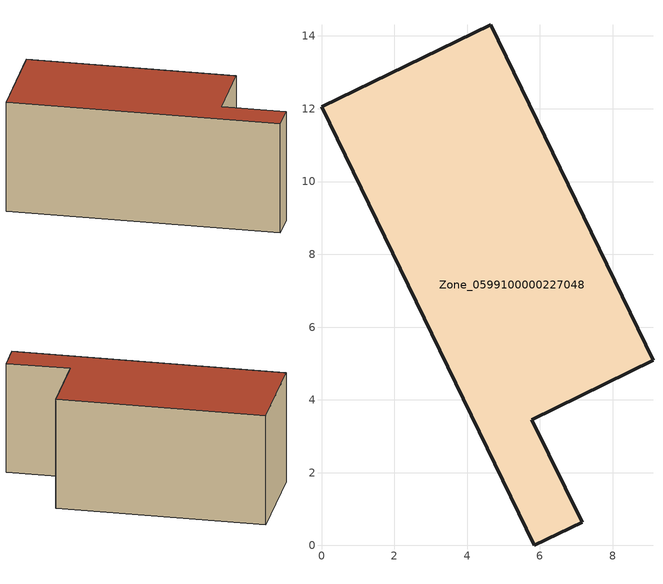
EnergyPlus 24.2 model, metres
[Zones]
Zone_0599100000227048
 floor ground (C_G): 0,12.05 4.65,14.31 9.11,5.08 5.78,3.46 7.16,0.64 5.84,0 z0
 wall outside (C_F): 5.84,0 7.16,0.64 5.78,3.46 9.11,5.08 4.65,14.31 0,12.05 5.84,0 z0:5.71
 roof outside (C_R): 4.65,14.31 0,12.05 5.84,0 7.16,0.64 5.78,3.46 9.11,5.08 z5.71
[BUILDING]
Pand.0599100000227048: North Axis=0; Terrain=City; Loads Convergence Tolerance Value=0.04; Temperature Convergence Tolerance Value=0.4; Solar Distribution=FullExterior; Maximum Number of Warmup Days=25; Minimum Number of Warmup Days=1
[Site:Location]
Rotterdam.The.Hague.AP_ZH_NLD Design_Conditions: Latitude=51.96; Longitude=4.45; Time Zone=1; Elevation=-4.5
[SITE:GROUNDTEMPERATURE:BUILDINGSURFACE]
18, 18, 18, 18, 18, 18, 18, 18, 18, 18, 18, 18
[MATERIAL] Thermal Absorptance=0.9; Solar Absorptance=0.7; Visible Absorptance=0.7
Name | Roughness | Thickness | Conductivity | Density | Specific Heat
G.TI.1946-1964 | MediumSmooth | 0.15 | 1 | 540 | 1210
F.TI.1946-1964 | Rough | 0.3 | 0.857143 | 1920 | 840
R.TI.1946-1964 | MediumRough | 0.2 | 0.277778 | 1500 | 1000
[CONSTRUCTION]
C_G: G.TI.1946-1964
C_F: F.TI.1946-1964
C_R: R.TI.1946-1964
[ZONE]
Zone_0599100000227048: Type=1; Multiplier=1; Ceiling Height=Autocalculate; Volume=Autocalculate; Floor Area=autocalculate; Part of Total Floor Area=Yes
[ZONEINFILTRATION:DESIGNFLOWRATE]
Infil_Zone_0599100000227048: Zone or ZoneList or Space or SpaceList=Zone_0599100000227048; Schedule=AlwaysOn; Design Flow Rate Calculation Method=Flow/Area; Flow Rate per Floor Area=0.003; Constant Term Coefficient=1; Temperature Term Coefficient=0; Velocity Term Coefficient=0; Velocity Squared Term Coefficient=0
[HVACTEMPLATE:ZONE:IDEALLOADSAIRSYSTEM]
Zone_0599100000227048: Maximum Heating Supply Air Temperature=50; Minimum Cooling Supply Air Temperature=13; Maximum Heating Supply Air Humidity Ratio=0.0156; Minimum Cooling Supply Air Humidity Ratio=0.0077; Heating Limit=NoLimit; Cooling Limit=NoLimit; Dehumidification Control Type=ConstantSensibleHeatRatio; Cooling Sensible Heat Ratio=0.7; Dehumidification Setpoint=60; Humidification Control Type=None; Humidification Setpoint=30; Outdoor Air Method=None; Outdoor Air Flow Rate per Person=0.00944; Outdoor Air Flow Rate per Zone Floor Area=0; Outdoor Air Flow Rate per Zone=0; Demand Controlled Ventilation Type=None; Outdoor Air Economizer Type=NoEconomizer; Heat Recovery Type=None; Sensible Heat Recovery Effectiveness=0.7; Latent Heat Recovery Effectiveness=0.65
[ZONECONTROL:THERMOSTAT]
ThermostatControl_Zone_0599100000227048: Zone or ZoneList=Zone_0599100000227048; Control Type Schedule=DualSetpointControlType; Control 1=Thermostat_Zone_0599100000227048; Temperature Difference Between Cutout And Setpoint=0
[THERMOSTATSETPOINT:DUALSETPOINT]
Thermostat_Zone_0599100000227048: Heating Setpoint Temperature Schedule=HeatingSetpoint_Zone_0599100000227048; Cooling Setpoint Temperature Schedule=CoolingSetpoint_Zone_0599100000227048
[SCHEDULE:COMPACT]
HeatingSetpoint_Zone_0599100000227048: Through: 12/31, For: AllDays, Until: 24:00, 21
CoolingSetpoint_Zone_0599100000227048: Through: 12/31, For: AllDays, Until: 24:00, 24
DualSetpointControlType: Through: 12/31, For: AllDays, Until: 24:00, 4
AlwaysOn: Through: 12/31, For: AllDays, Until: 24:00, 1
